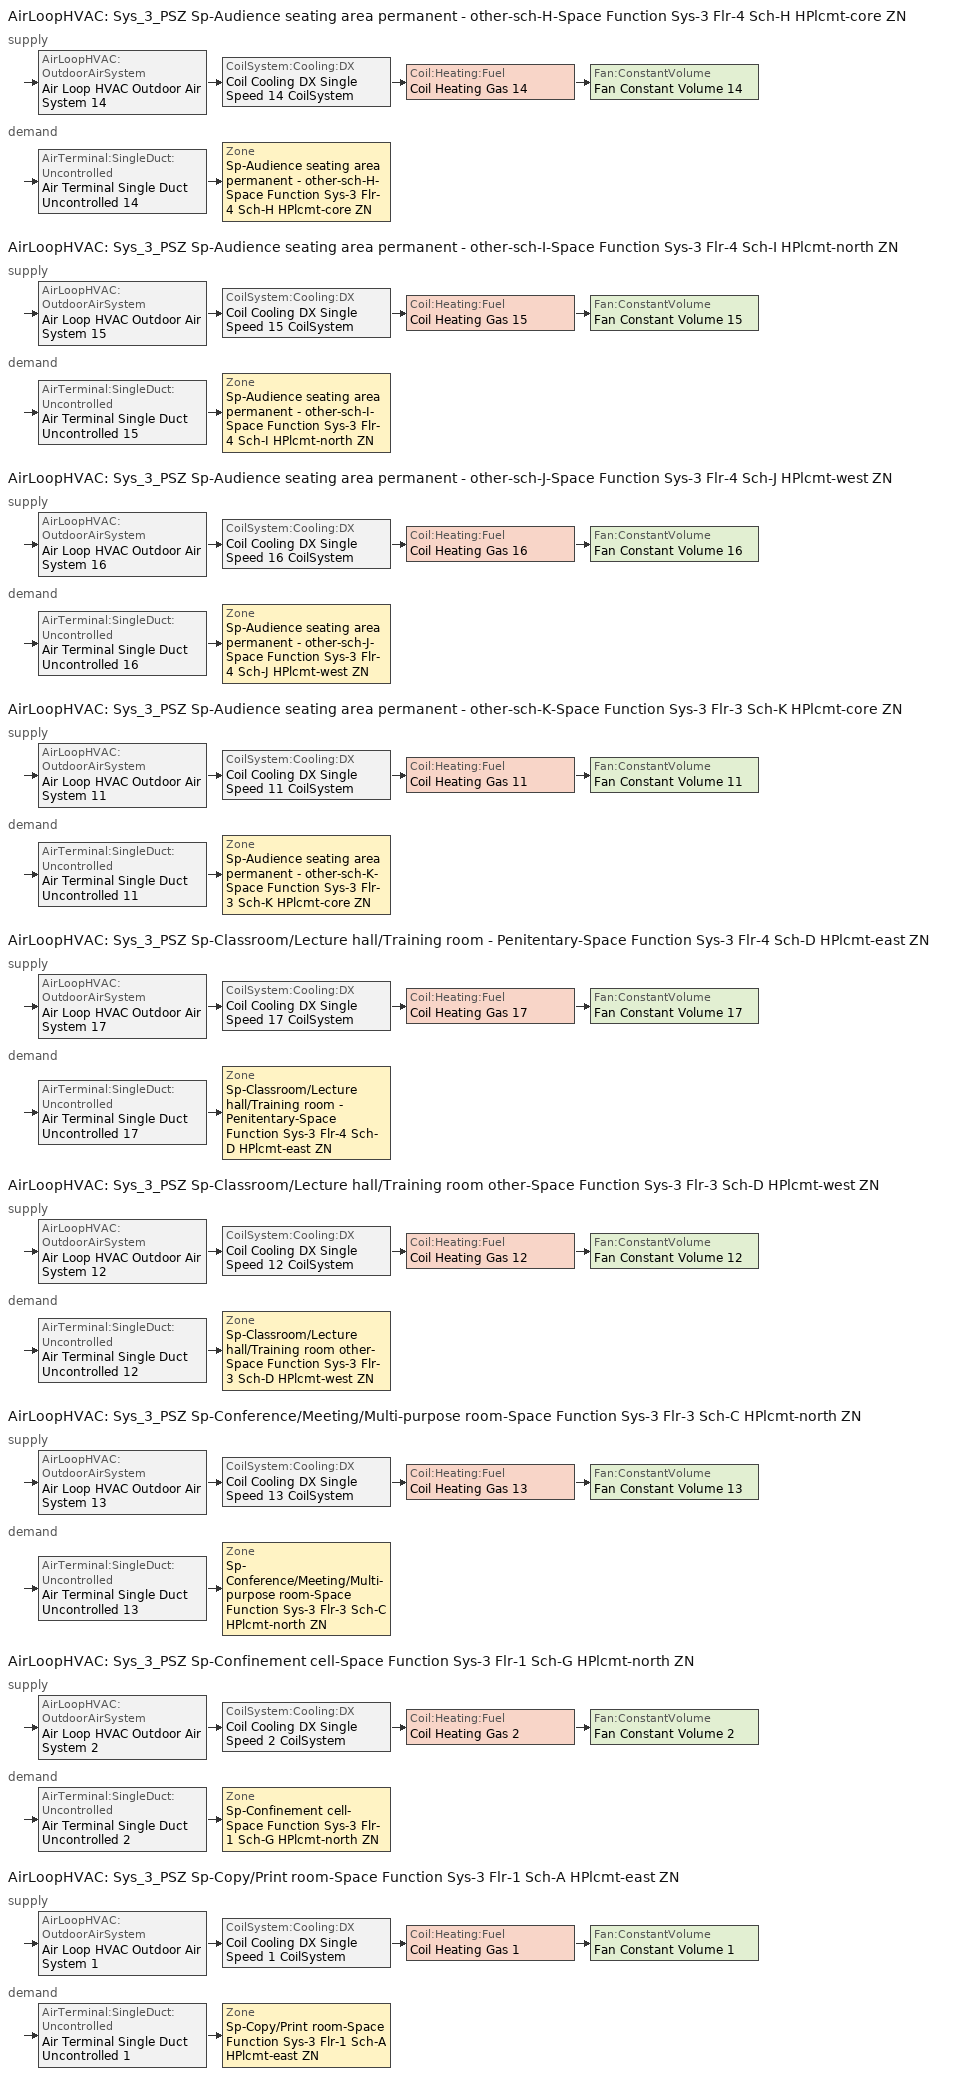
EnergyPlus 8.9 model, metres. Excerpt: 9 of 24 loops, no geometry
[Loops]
AirLoopHVAC 'Sys_3_PSZ Sp-Audience seating area permanent - other-sch-H-Space Function Sys-3 Flr-4 Sch-H HPlcmt-core ZN'
 supply: AirLoopHVAC:OutdoorAirSystem 'Air Loop HVAC Outdoor Air System 14' > CoilSystem:Cooling:DX 'Coil Cooling DX Single Speed 14 CoilSystem' > Coil:Heating:Fuel 'Coil Heating Gas 14' > Fan:ConstantVolume 'Fan Constant Volume 14'
 demand: AirTerminal:SingleDuct:Uncontrolled 'Air Terminal Single Duct Uncontrolled 14' > Zone 'Sp-Audience seating area permanent - other-sch-H-Space Function Sys-3 Flr-4 Sch-H HPlcmt-core ZN'
AirLoopHVAC 'Sys_3_PSZ Sp-Audience seating area permanent - other-sch-I-Space Function Sys-3 Flr-4 Sch-I HPlcmt-north ZN'
 supply: AirLoopHVAC:OutdoorAirSystem 'Air Loop HVAC Outdoor Air System 15' > CoilSystem:Cooling:DX 'Coil Cooling DX Single Speed 15 CoilSystem' > Coil:Heating:Fuel 'Coil Heating Gas 15' > Fan:ConstantVolume 'Fan Constant Volume 15'
 demand: AirTerminal:SingleDuct:Uncontrolled 'Air Terminal Single Duct Uncontrolled 15' > Zone 'Sp-Audience seating area permanent - other-sch-I-Space Function Sys-3 Flr-4 Sch-I HPlcmt-north ZN'
AirLoopHVAC 'Sys_3_PSZ Sp-Audience seating area permanent - other-sch-J-Space Function Sys-3 Flr-4 Sch-J HPlcmt-west ZN'
 supply: AirLoopHVAC:OutdoorAirSystem 'Air Loop HVAC Outdoor Air System 16' > CoilSystem:Cooling:DX 'Coil Cooling DX Single Speed 16 CoilSystem' > Coil:Heating:Fuel 'Coil Heating Gas 16' > Fan:ConstantVolume 'Fan Constant Volume 16'
 demand: AirTerminal:SingleDuct:Uncontrolled 'Air Terminal Single Duct Uncontrolled 16' > Zone 'Sp-Audience seating area permanent - other-sch-J-Space Function Sys-3 Flr-4 Sch-J HPlcmt-west ZN'
AirLoopHVAC 'Sys_3_PSZ Sp-Audience seating area permanent - other-sch-K-Space Function Sys-3 Flr-3 Sch-K HPlcmt-core ZN'
 supply: AirLoopHVAC:OutdoorAirSystem 'Air Loop HVAC Outdoor Air System 11' > CoilSystem:Cooling:DX 'Coil Cooling DX Single Speed 11 CoilSystem' > Coil:Heating:Fuel 'Coil Heating Gas 11' > Fan:ConstantVolume 'Fan Constant Volume 11'
 demand: AirTerminal:SingleDuct:Uncontrolled 'Air Terminal Single Duct Uncontrolled 11' > Zone 'Sp-Audience seating area permanent - other-sch-K-Space Function Sys-3 Flr-3 Sch-K HPlcmt-core ZN'
AirLoopHVAC 'Sys_3_PSZ Sp-Classroom/Lecture hall/Training room - Penitentary-Space Function Sys-3 Flr-4 Sch-D HPlcmt-east ZN'
 supply: AirLoopHVAC:OutdoorAirSystem 'Air Loop HVAC Outdoor Air System 17' > CoilSystem:Cooling:DX 'Coil Cooling DX Single Speed 17 CoilSystem' > Coil:Heating:Fuel 'Coil Heating Gas 17' > Fan:ConstantVolume 'Fan Constant Volume 17'
 demand: AirTerminal:SingleDuct:Uncontrolled 'Air Terminal Single Duct Uncontrolled 17' > Zone 'Sp-Classroom/Lecture hall/Training room - Penitentary-Space Function Sys-3 Flr-4 Sch-D HPlcmt-east ZN'
AirLoopHVAC 'Sys_3_PSZ Sp-Classroom/Lecture hall/Training room other-Space Function Sys-3 Flr-3 Sch-D HPlcmt-west ZN'
 supply: AirLoopHVAC:OutdoorAirSystem 'Air Loop HVAC Outdoor Air System 12' > CoilSystem:Cooling:DX 'Coil Cooling DX Single Speed 12 CoilSystem' > Coil:Heating:Fuel 'Coil Heating Gas 12' > Fan:ConstantVolume 'Fan Constant Volume 12'
 demand: AirTerminal:SingleDuct:Uncontrolled 'Air Terminal Single Duct Uncontrolled 12' > Zone 'Sp-Classroom/Lecture hall/Training room other-Space Function Sys-3 Flr-3 Sch-D HPlcmt-west ZN'
AirLoopHVAC 'Sys_3_PSZ Sp-Conference/Meeting/Multi-purpose room-Space Function Sys-3 Flr-3 Sch-C HPlcmt-north ZN'
 supply: AirLoopHVAC:OutdoorAirSystem 'Air Loop HVAC Outdoor Air System 13' > CoilSystem:Cooling:DX 'Coil Cooling DX Single Speed 13 CoilSystem' > Coil:Heating:Fuel 'Coil Heating Gas 13' > Fan:ConstantVolume 'Fan Constant Volume 13'
 demand: AirTerminal:SingleDuct:Uncontrolled 'Air Terminal Single Duct Uncontrolled 13' > Zone 'Sp-Conference/Meeting/Multi-purpose room-Space Function Sys-3 Flr-3 Sch-C HPlcmt-north ZN'
AirLoopHVAC 'Sys_3_PSZ Sp-Confinement cell-Space Function Sys-3 Flr-1 Sch-G HPlcmt-north ZN'
 supply: AirLoopHVAC:OutdoorAirSystem 'Air Loop HVAC Outdoor Air System 2' > CoilSystem:Cooling:DX 'Coil Cooling DX Single Speed 2 CoilSystem' > Coil:Heating:Fuel 'Coil Heating Gas 2' > Fan:ConstantVolume 'Fan Constant Volume 2'
 demand: AirTerminal:SingleDuct:Uncontrolled 'Air Terminal Single Duct Uncontrolled 2' > Zone 'Sp-Confinement cell-Space Function Sys-3 Flr-1 Sch-G HPlcmt-north ZN'
AirLoopHVAC 'Sys_3_PSZ Sp-Copy/Print room-Space Function Sys-3 Flr-1 Sch-A HPlcmt-east ZN'
 supply: AirLoopHVAC:OutdoorAirSystem 'Air Loop HVAC Outdoor Air System 1' > CoilSystem:Cooling:DX 'Coil Cooling DX Single Speed 1 CoilSystem' > Coil:Heating:Fuel 'Coil Heating Gas 1' > Fan:ConstantVolume 'Fan Constant Volume 1'
 demand: AirTerminal:SingleDuct:Uncontrolled 'Air Terminal Single Duct Uncontrolled 1' > Zone 'Sp-Copy/Print room-Space Function Sys-3 Flr-1 Sch-A HPlcmt-east ZN'
[ZoneControl:Thermostat] Control Object Type 1=ThermostatSetpoint:DualSetpoint
Name | Zone or ZoneList | Control Type Schedule | Control Name 1
Sp-Audience seating area permanent - other-sch-H-Space Function Sys-3 Flr-4 Sch-H HPlcmt-core ZN Thermostat | Sp-Audience seating area permanent - other-sch-H-Space Function Sys-3 Flr-4 Sch-H HPlcmt-core ZN | Sp-Audience seating area permanent - other-sch-H-Space Function Sys-3 Flr-4 Sch-H HPlcmt-core ZN Thermostat Schedule | Space Function Audience seating area permanent - other-sch-H Thermostat 2
Sp-Audience seating area permanent - other-sch-I-Space Function Sys-3 Flr-4 Sch-I HPlcmt-north ZN Thermostat | Sp-Audience seating area permanent - other-sch-I-Space Function Sys-3 Flr-4 Sch-I HPlcmt-north ZN | Sp-Audience seating area permanent - other-sch-I-Space Function Sys-3 Flr-4 Sch-I HPlcmt-north ZN Thermostat Schedule | Space Function Audience seating area permanent - other-sch-I Thermostat 2
Sp-Audience seating area permanent - other-sch-J-Space Function Sys-3 Flr-4 Sch-J HPlcmt-west ZN Thermostat | Sp-Audience seating area permanent - other-sch-J-Space Function Sys-3 Flr-4 Sch-J HPlcmt-west ZN | Sp-Audience seating area permanent - other-sch-J-Space Function Sys-3 Flr-4 Sch-J HPlcmt-west ZN Thermostat Schedule | Space Function Audience seating area permanent - other-sch-J Thermostat 2
Sp-Audience seating area permanent - other-sch-K-Space Function Sys-3 Flr-3 Sch-K HPlcmt-core ZN Thermostat | Sp-Audience seating area permanent - other-sch-K-Space Function Sys-3 Flr-3 Sch-K HPlcmt-core ZN | Sp-Audience seating area permanent - other-sch-K-Space Function Sys-3 Flr-3 Sch-K HPlcmt-core ZN Thermostat Schedule | Space Function Audience seating area permanent - other-sch-K Thermostat 2
Sp-Classroom/Lecture hall/Training room - Penitentary-Space Function Sys-3 Flr-4 Sch-D HPlcmt-east ZN Thermostat | Sp-Classroom/Lecture hall/Training room - Penitentary-Space Function Sys-3 Flr-4 Sch-D HPlcmt-east ZN | Sp-Classroom/Lecture hall/Training room - Penitentary-Space Function Sys-3 Flr-4 Sch-D HPlcmt-east ZN Thermostat Schedule | Space Function Classroom/Lecture hall/Training room - Penitentary Thermostat 2
Sp-Classroom/Lecture hall/Training room other-Space Function Sys-3 Flr-3 Sch-D HPlcmt-west ZN Thermostat | Sp-Classroom/Lecture hall/Training room other-Space Function Sys-3 Flr-3 Sch-D HPlcmt-west ZN | Sp-Classroom/Lecture hall/Training room other-Space Function Sys-3 Flr-3 Sch-D HPlcmt-west ZN Thermostat Schedule | Space Function Classroom/Lecture hall/Training room other Thermostat 2
Sp-Conference/Meeting/Multi-purpose room-Space Function Sys-3 Flr-3 Sch-C HPlcmt-north ZN Thermostat | Sp-Conference/Meeting/Multi-purpose room-Space Function Sys-3 Flr-3 Sch-C HPlcmt-north ZN | Sp-Conference/Meeting/Multi-purpose room-Space Function Sys-3 Flr-3 Sch-C HPlcmt-north ZN Thermostat Schedule | Space Function Conference/Meeting/Multi-purpose room Thermostat 2
Sp-Confinement cell-Space Function Sys-3 Flr-1 Sch-G HPlcmt-north ZN Thermostat | Sp-Confinement cell-Space Function Sys-3 Flr-1 Sch-G HPlcmt-north ZN | Sp-Confinement cell-Space Function Sys-3 Flr-1 Sch-G HPlcmt-north ZN Thermostat Schedule | Space Function Confinement cell Thermostat 2
Sp-Copy/Print room-Space Function Sys-3 Flr-1 Sch-A HPlcmt-east ZN Thermostat | Sp-Copy/Print room-Space Function Sys-3 Flr-1 Sch-A HPlcmt-east ZN | Sp-Copy/Print room-Space Function Sys-3 Flr-1 Sch-A HPlcmt-east ZN Thermostat Schedule | Space Function Copy/Print room Thermostat 2
[ThermostatSetpoint:DualSetpoint]
Name | Heating Setpoint Temperature Schedule | Cooling Setpoint Temperature Schedule
Space Function Audience seating area permanent - other-sch-H Thermostat 2 | NECB-H-Thermostat Setpoint-Heating | NECB-H-Thermostat Setpoint-Cooling
Space Function Audience seating area permanent - other-sch-I Thermostat 2 | NECB-I-Thermostat Setpoint-Heating | NECB-I-Thermostat Setpoint-Cooling
Space Function Audience seating area permanent - other-sch-J Thermostat 2 | NECB-J-Thermostat Setpoint-Heating | NECB-J-Thermostat Setpoint-Cooling
Space Function Audience seating area permanent - other-sch-K Thermostat 2 | NECB-K-Thermostat Setpoint-Heating | NECB-K-Thermostat Setpoint-Cooling
Space Function Classroom/Lecture hall/Training room - Penitentary Thermostat 2; Space Function Classroom/Lecture hall/Training room other Thermostat 2 | NECB-D-Thermostat Setpoint-Heating | NECB-D-Thermostat Setpoint-Cooling
Space Function Conference/Meeting/Multi-purpose room Thermostat 2 | NECB-C-Thermostat Setpoint-Heating | NECB-C-Thermostat Setpoint-Cooling
Space Function Confinement cell Thermostat 2 | NECB-G-Thermostat Setpoint-Heating | NECB-G-Thermostat Setpoint-Cooling
Space Function Copy/Print room Thermostat 2 | NECB-A-Thermostat Setpoint-Heating | NECB-A-Thermostat Setpoint-Cooling
[AirTerminal:SingleDuct:Uncontrolled] Availability Schedule=Always On Discrete; Maximum Air Flow Rate {m3/s}=AutoSize
Air Terminal Single Duct Uncontrolled 14; Air Terminal Single Duct Uncontrolled 15; Air Terminal Single Duct Uncontrolled 16; Air Terminal Single Duct Uncontrolled 11; Air Terminal Single Duct Uncontrolled 17; Air Terminal Single Duct Uncontrolled 12; Air Terminal Single Duct Uncontrolled 13; Air Terminal Single Duct Uncontrolled 2; Air Terminal Single Duct Uncontrolled 1
[Zone equipment]
Sp-Audience seating area permanent - other-sch-H-Space Function Sys-3 Flr-4 Sch-H HPlcmt-core ZN: Air Terminal Single Duct Uncontrolled 14, Zone HVAC Baseboard Convective Water 14
Sp-Audience seating area permanent - other-sch-I-Space Function Sys-3 Flr-4 Sch-I HPlcmt-north ZN: Air Terminal Single Duct Uncontrolled 15, Zone HVAC Baseboard Convective Water 15
Sp-Audience seating area permanent - other-sch-J-Space Function Sys-3 Flr-4 Sch-J HPlcmt-west ZN: Air Terminal Single Duct Uncontrolled 16, Zone HVAC Baseboard Convective Water 16
Sp-Audience seating area permanent - other-sch-K-Space Function Sys-3 Flr-3 Sch-K HPlcmt-core ZN: Air Terminal Single Duct Uncontrolled 11, Zone HVAC Baseboard Convective Water 11
Sp-Classroom/Lecture hall/Training room - Penitentary-Space Function Sys-3 Flr-4 Sch-D HPlcmt-east ZN: Air Terminal Single Duct Uncontrolled 17, Zone HVAC Baseboard Convective Water 17
Sp-Classroom/Lecture hall/Training room other-Space Function Sys-3 Flr-3 Sch-D HPlcmt-west ZN: Air Terminal Single Duct Uncontrolled 12, Zone HVAC Baseboard Convective Water 12
Sp-Conference/Meeting/Multi-purpose room-Space Function Sys-3 Flr-3 Sch-C HPlcmt-north ZN: Air Terminal Single Duct Uncontrolled 13, Zone HVAC Baseboard Convective Water 13
Sp-Confinement cell-Space Function Sys-3 Flr-1 Sch-G HPlcmt-north ZN: Air Terminal Single Duct Uncontrolled 2, Zone HVAC Baseboard Convective Water 2
Sp-Copy/Print room-Space Function Sys-3 Flr-1 Sch-A HPlcmt-east ZN: Air Terminal Single Duct Uncontrolled 1, Zone HVAC Baseboard Convective Water 1
[Sizing:Zone] Zone Cooling Design Supply Air Temperature Input Method=SupplyAirTemperature; Zone Cooling Design Supply Air Temperature {C}=13; Zone Cooling Design Supply Air Temperature Difference {deltaC}=11.11; Zone Heating Design Supply Air Temperature Input Method=SupplyAirTemperature; Zone Heating Design Supply Air Temperature {C}=43; Zone Heating Design Supply Air Temperature Difference {deltaC}=11.11; Zone Cooling Design Supply Air Humidity Ratio {kgWater/kgDryAir}=0.0085; Zone Heating Design Supply Air Humidity Ratio {kgWater/kgDryAir}=0.008; Zone Heating Sizing Factor=1.3; Zone Cooling Sizing Factor=1.1; Cooling Design Air Flow Method=DesignDay; Cooling Design Air Flow Rate {m3/s}=0; Cooling Minimum Air Flow per Zone Floor Area {m3/s-m2}=0.000762; Cooling Minimum Air Flow {m3/s}=0; Cooling Minimum Air Flow Fraction=0; Heating Design Air Flow Method=DesignDay; Heating Design Air Flow Rate {m3/s}=0; Heating Maximum Air Flow per Zone Floor Area {m3/s-m2}=0.002032; Heating Maximum Air Flow {m3/s}=0.141576; Heating Maximum Air Flow Fraction=0.3; Account for Dedicated Outdoor Air System=No
Name | Design Specification Outdoor Air Object | Design Specification Zone Air Distribution Object
Sp-Audience seating area permanent - other-sch-H-Space Function Sys-3 Flr-4 Sch-H HPlcmt-core ZN | Space Function Audience seating area permanent - other-sch-H Ventilation | Sp-Audience seating area permanent - other-sch-H-Space Function Sys-3 Flr-4 Sch-H HPlcmt-core ZN Design Spec Zone Air Dist
Sp-Audience seating area permanent - other-sch-I-Space Function Sys-3 Flr-4 Sch-I HPlcmt-north ZN | Space Function Audience seating area permanent - other-sch-I Ventilation | Sp-Audience seating area permanent - other-sch-I-Space Function Sys-3 Flr-4 Sch-I HPlcmt-north ZN Design Spec Zone Air Dist
Sp-Audience seating area permanent - other-sch-J-Space Function Sys-3 Flr-4 Sch-J HPlcmt-west ZN | Space Function Audience seating area permanent - other-sch-J Ventilation | Sp-Audience seating area permanent - other-sch-J-Space Function Sys-3 Flr-4 Sch-J HPlcmt-west ZN Design Spec Zone Air Dist
Sp-Audience seating area permanent - other-sch-K-Space Function Sys-3 Flr-3 Sch-K HPlcmt-core ZN | Space Function Audience seating area permanent - other-sch-K Ventilation | Sp-Audience seating area permanent - other-sch-K-Space Function Sys-3 Flr-3 Sch-K HPlcmt-core ZN Design Spec Zone Air Dist
Sp-Classroom/Lecture hall/Training room - Penitentary-Space Function Sys-3 Flr-4 Sch-D HPlcmt-east ZN | Space Function Classroom/Lecture hall/Training room - Penitentary Ventilation | Sp-Classroom/Lecture hall/Training room - Penitentary-Space Function Sys-3 Flr-4 Sch-D HPlcmt-east ZN Design Spec Zone Air Dist
Sp-Classroom/Lecture hall/Training room other-Space Function Sys-3 Flr-3 Sch-D HPlcmt-west ZN | Space Function Classroom/Lecture hall/Training room other Ventilation | Sp-Classroom/Lecture hall/Training room other-Space Function Sys-3 Flr-3 Sch-D HPlcmt-west ZN Design Spec Zone Air Dist
Sp-Conference/Meeting/Multi-purpose room-Space Function Sys-3 Flr-3 Sch-C HPlcmt-north ZN | Space Function Conference/Meeting/Multi-purpose room Ventilation | Sp-Conference/Meeting/Multi-purpose room-Space Function Sys-3 Flr-3 Sch-C HPlcmt-north ZN Design Spec Zone Air Dist
Sp-Confinement cell-Space Function Sys-3 Flr-1 Sch-G HPlcmt-north ZN | Space Function Confinement cell Ventilation | Sp-Confinement cell-Space Function Sys-3 Flr-1 Sch-G HPlcmt-north ZN Design Spec Zone Air Dist
Sp-Copy/Print room-Space Function Sys-3 Flr-1 Sch-A HPlcmt-east ZN | Space Function Copy/Print room Ventilation | Sp-Copy/Print room-Space Function Sys-3 Flr-1 Sch-A HPlcmt-east ZN Design Spec Zone Air Dist
[DesignSpecification:ZoneAirDistribution] Zone Air Distribution Effectiveness in Cooling Mode=1; Zone Air Distribution Effectiveness in Heating Mode=1
Sp-Audience seating area permanent - other-sch-H-Space Function Sys-3 Flr-4 Sch-H HPlcmt-core ZN Design Spec Zone Air Dist; Sp-Audience seating area permanent - other-sch-I-Space Function Sys-3 Flr-4 Sch-I HPlcmt-north ZN Design Spec Zone Air Dist; Sp-Audience seating area permanent - other-sch-J-Space Function Sys-3 Flr-4 Sch-J HPlcmt-west ZN Design Spec Zone Air Dist; Sp-Audience seating area permanent - other-sch-K-Space Function Sys-3 Flr-3 Sch-K HPlcmt-core ZN Design Spec Zone Air Dist; Sp-Classroom/Lecture hall/Training room - Penitentary-Space Function Sys-3 Flr-4 Sch-D HPlcmt-east ZN Design Spec Zone Air Dist; Sp-Classroom/Lecture hall/Training room other-Space Function Sys-3 Flr-3 Sch-D HPlcmt-west ZN Design Spec Zone Air Dist; Sp-Conference/Meeting/Multi-purpose room-Space Function Sys-3 Flr-3 Sch-C HPlcmt-north ZN Design Spec Zone Air Dist; Sp-Confinement cell-Space Function Sys-3 Flr-1 Sch-G HPlcmt-north ZN Design Spec Zone Air Dist; Sp-Copy/Print room-Space Function Sys-3 Flr-1 Sch-A HPlcmt-east ZN Design Spec Zone Air Dist
[Controller:MechanicalVentilation] Availability Schedule=Always On Discrete; Demand Controlled Ventilation=No; System Outdoor Air Method=ZoneSum
Name | Zone Name 1 | Design Specification Outdoor Air Object Name 1 | Design Specification Zone Air Distribution Object Name 1
Controller Mechanical Ventilation 14 | Sp-Audience seating area permanent - other-sch-H-Space Function Sys-3 Flr-4 Sch-H HPlcmt-core ZN | Space Function Audience seating area permanent - other-sch-H Ventilation | Sp-Audience seating area permanent - other-sch-H-Space Function Sys-3 Flr-4 Sch-H HPlcmt-core ZN Design Spec Zone Air Dist
Controller Mechanical Ventilation 15 | Sp-Audience seating area permanent - other-sch-I-Space Function Sys-3 Flr-4 Sch-I HPlcmt-north ZN | Space Function Audience seating area permanent - other-sch-I Ventilation | Sp-Audience seating area permanent - other-sch-I-Space Function Sys-3 Flr-4 Sch-I HPlcmt-north ZN Design Spec Zone Air Dist
Controller Mechanical Ventilation 16 | Sp-Audience seating area permanent - other-sch-J-Space Function Sys-3 Flr-4 Sch-J HPlcmt-west ZN | Space Function Audience seating area permanent - other-sch-J Ventilation | Sp-Audience seating area permanent - other-sch-J-Space Function Sys-3 Flr-4 Sch-J HPlcmt-west ZN Design Spec Zone Air Dist
Controller Mechanical Ventilation 11 | Sp-Audience seating area permanent - other-sch-K-Space Function Sys-3 Flr-3 Sch-K HPlcmt-core ZN | Space Function Audience seating area permanent - other-sch-K Ventilation | Sp-Audience seating area permanent - other-sch-K-Space Function Sys-3 Flr-3 Sch-K HPlcmt-core ZN Design Spec Zone Air Dist
Controller Mechanical Ventilation 17 | Sp-Classroom/Lecture hall/Training room - Penitentary-Space Function Sys-3 Flr-4 Sch-D HPlcmt-east ZN | Space Function Classroom/Lecture hall/Training room - Penitentary Ventilation | Sp-Classroom/Lecture hall/Training room - Penitentary-Space Function Sys-3 Flr-4 Sch-D HPlcmt-east ZN Design Spec Zone Air Dist
Controller Mechanical Ventilation 12 | Sp-Classroom/Lecture hall/Training room other-Space Function Sys-3 Flr-3 Sch-D HPlcmt-west ZN | Space Function Classroom/Lecture hall/Training room other Ventilation | Sp-Classroom/Lecture hall/Training room other-Space Function Sys-3 Flr-3 Sch-D HPlcmt-west ZN Design Spec Zone Air Dist
Controller Mechanical Ventilation 13 | Sp-Conference/Meeting/Multi-purpose room-Space Function Sys-3 Flr-3 Sch-C HPlcmt-north ZN | Space Function Conference/Meeting/Multi-purpose room Ventilation | Sp-Conference/Meeting/Multi-purpose room-Space Function Sys-3 Flr-3 Sch-C HPlcmt-north ZN Design Spec Zone Air Dist
Controller Mechanical Ventilation 2 | Sp-Confinement cell-Space Function Sys-3 Flr-1 Sch-G HPlcmt-north ZN | Space Function Confinement cell Ventilation | Sp-Confinement cell-Space Function Sys-3 Flr-1 Sch-G HPlcmt-north ZN Design Spec Zone Air Dist
Controller Mechanical Ventilation 1 | Sp-Copy/Print room-Space Function Sys-3 Flr-1 Sch-A HPlcmt-east ZN | Space Function Copy/Print room Ventilation | Sp-Copy/Print room-Space Function Sys-3 Flr-1 Sch-A HPlcmt-east ZN Design Spec Zone Air Dist
[DesignSpecification:OutdoorAir] Outdoor Air Method=Sum; Outdoor Air Flow per Person {m3/s-person}=0; Outdoor Air Flow per Zone {m3/s}=0; Outdoor Air Flow Air Changes per Hour {1/hr}=0
Name | Outdoor Air Flow per Zone Floor Area {m3/s-m2}
Space Function Audience seating area permanent - other-sch-H Ventilation; Space Function Audience seating area permanent - other-sch-I Ventilation; Space Function Audience seating area permanent - other-sch-J Ventilation; Space Function Audience seating area permanent - other-sch-K Ventilation | 0.00381
Space Function Classroom/Lecture hall/Training room - Penitentary Ventilation; Space Function Classroom/Lecture hall/Training room other Ventilation | 0.00278384
Space Function Conference/Meeting/Multi-purpose room Ventilation | 0.0015748
Space Function Confinement cell Ventilation | 0.0012446
Space Function Copy/Print room Ventilation | 0.00254
[AirLoopHVAC] Design Supply Air Flow Rate {m3/s}=AutoSize
Sys_3_PSZ Sp-Audience seating area permanent - other-sch-H-Space Function Sys-3 Flr-4 Sch-H HPlcmt-core ZN; Sys_3_PSZ Sp-Audience seating area permanent - other-sch-I-Space Function Sys-3 Flr-4 Sch-I HPlcmt-north ZN; Sys_3_PSZ Sp-Audience seating area permanent - other-sch-J-Space Function Sys-3 Flr-4 Sch-J HPlcmt-west ZN; Sys_3_PSZ Sp-Audience seating area permanent - other-sch-K-Space Function Sys-3 Flr-3 Sch-K HPlcmt-core ZN; Sys_3_PSZ Sp-Classroom/Lecture hall/Training room - Penitentary-Space Function Sys-3 Flr-4 Sch-D HPlcmt-east ZN; Sys_3_PSZ Sp-Classroom/Lecture hall/Training room other-Space Function Sys-3 Flr-3 Sch-D HPlcmt-west ZN; Sys_3_PSZ Sp-Conference/Meeting/Multi-purpose room-Space Function Sys-3 Flr-3 Sch-C HPlcmt-north ZN; Sys_3_PSZ Sp-Confinement cell-Space Function Sys-3 Flr-1 Sch-G HPlcmt-north ZN; Sys_3_PSZ Sp-Copy/Print room-Space Function Sys-3 Flr-1 Sch-A HPlcmt-east ZN
[Sizing:System] Type of Load to Size On=Sensible; Design Outdoor Air Flow Rate {m3/s}=Autosize; Central Heating Maximum System Air Flow Ratio=1; Preheat Design Temperature {C}=7; Preheat Design Humidity Ratio {kgWater/kgDryAir}=0.008; Precool Design Temperature {C}=13; Precool Design Humidity Ratio {kgWater/kgDryAir}=0.008; Central Cooling Design Supply Air Temperature {C}=13; Central Heating Design Supply Air Temperature {C}=43; Type of Zone Sum to Use=NonCoincident; 100% Outdoor Air in Cooling=No; 100% Outdoor Air in Heating=No; Central Cooling Design Supply Air Humidity Ratio {kgWater/kgDryAir}=0.0085; Central Heating Design Supply Air Humidity Ratio {kgWater/kgDryAir}=0.008; Cooling Supply Air Flow Rate Method=DesignDay; Cooling Supply Air Flow Rate {m3/s}=0; Cooling Supply Air Flow Rate Per Floor Area {m3/s-m2}=0.00996765; Cooling Fraction of Autosized Cooling Supply Air Flow Rate=1; Cooling Supply Air Flow Rate Per Unit Cooling Capacity {m3/s-W}=3.94755e-05; Heating Supply Air Flow Rate Method=DesignDay; Heating Supply Air Flow Rate {m3/s}=0; Heating Supply Air Flow Rate Per Floor Area {m3/s-m2}=0.00996765; Heating Fraction of Autosized Heating Supply Air Flow Rate=1; Heating Fraction of Autosized Cooling Supply Air Flow Rate=1; Heating Supply Air Flow Rate Per Unit Heating Capacity {m3/s-W}=3.15882e-05; System Outdoor Air Method=ZoneSum; Zone Maximum Outdoor Air Fraction=1; Cooling Design Capacity Method=CoolingDesignCapacity; Cooling Design Capacity {W}=Autosize; Cooling Design Capacity Per Floor Area {W/m2}=234.7; Fraction of Autosized Cooling Design Capacity=1; Heating Design Capacity Method=HeatingDesignCapacity; Heating Design Capacity {W}=Autosize; Heating Design Capacity Per Floor Area {W/m2}=157; Fraction of Autosized Heating Design Capacity=1; Central Cooling Capacity Control Method=OnOff
Sys_3_PSZ Sp-Audience seating area permanent - other-sch-H-Space Function Sys-3 Flr-4 Sch-H HPlcmt-core ZN; Sys_3_PSZ Sp-Audience seating area permanent - other-sch-I-Space Function Sys-3 Flr-4 Sch-I HPlcmt-north ZN; Sys_3_PSZ Sp-Audience seating area permanent - other-sch-J-Space Function Sys-3 Flr-4 Sch-J HPlcmt-west ZN; Sys_3_PSZ Sp-Audience seating area permanent - other-sch-K-Space Function Sys-3 Flr-3 Sch-K HPlcmt-core ZN; Sys_3_PSZ Sp-Classroom/Lecture hall/Training room - Penitentary-Space Function Sys-3 Flr-4 Sch-D HPlcmt-east ZN; Sys_3_PSZ Sp-Classroom/Lecture hall/Training room other-Space Function Sys-3 Flr-3 Sch-D HPlcmt-west ZN; Sys_3_PSZ Sp-Conference/Meeting/Multi-purpose room-Space Function Sys-3 Flr-3 Sch-C HPlcmt-north ZN; Sys_3_PSZ Sp-Confinement cell-Space Function Sys-3 Flr-1 Sch-G HPlcmt-north ZN; Sys_3_PSZ Sp-Copy/Print room-Space Function Sys-3 Flr-1 Sch-A HPlcmt-east ZN
[Controller:OutdoorAir] Minimum Outdoor Air Flow Rate {m3/s}=Autosize; Maximum Outdoor Air Flow Rate {m3/s}=Autosize; Economizer Control Type=NoEconomizer; Economizer Control Action Type=ModulateFlow; Economizer Maximum Limit Dry-Bulb Temperature {C}=28; Economizer Maximum Limit Enthalpy {J/kg}=64000; Economizer Minimum Limit Dry-Bulb Temperature {C}=-100; Lockout Type=NoLockout; Minimum Limit Type=FixedMinimum; High Humidity Control=No; Control High Indoor Humidity Based on Outdoor Humidity Ratio=Yes; Heat Recovery Bypass Control Type=BypassWhenWithinEconomizerLimits
Name | Mechanical Ventilation Controller
Controller Outdoor Air 14 | Controller Mechanical Ventilation 14
Controller Outdoor Air 15 | Controller Mechanical Ventilation 15
Controller Outdoor Air 16 | Controller Mechanical Ventilation 16
Controller Outdoor Air 11 | Controller Mechanical Ventilation 11
Controller Outdoor Air 17 | Controller Mechanical Ventilation 17
Controller Outdoor Air 12 | Controller Mechanical Ventilation 12
Controller Outdoor Air 13 | Controller Mechanical Ventilation 13
Controller Outdoor Air 2 | Controller Mechanical Ventilation 2
Controller Outdoor Air 1 | Controller Mechanical Ventilation 1
[SetpointManager:MixedAir] Control Variable=Temperature
Node 211 OS Default SPM; Node 210 OS Default SPM; Node 209 OS Default SPM; Node 224 OS Default SPM; Node 223 OS Default SPM; Node 222 OS Default SPM; Node 237 OS Default SPM; Node 236 OS Default SPM; Node 235 OS Default SPM; Node 172 OS Default SPM; Node 171 OS Default SPM; Node 170 OS Default SPM; Node 250 OS Default SPM; Node 249 OS Default SPM; Node 248 OS Default SPM; Node 185 OS Default SPM; Node 184 OS Default SPM; Node 183 OS Default SPM; Node 198 OS Default SPM; Node 197 OS Default SPM; Node 196 OS Default SPM; Node 55 OS Default SPM; Node 54 OS Default SPM; Node 53 OS Default SPM; Node 43 OS Default SPM; Node 42 OS Default SPM; Node 41 OS Default SPM
[CoilSystem:Cooling:DX] Availability Schedule=Always On Discrete
Name | Cooling Coil
Coil Cooling DX Single Speed 14 CoilSystem | Coil Cooling DX Single Speed 14
Coil Cooling DX Single Speed 15 CoilSystem | Coil Cooling DX Single Speed 15
Coil Cooling DX Single Speed 16 CoilSystem | Coil Cooling DX Single Speed 16
Coil Cooling DX Single Speed 11 CoilSystem | Coil Cooling DX Single Speed 11
Coil Cooling DX Single Speed 17 CoilSystem | Coil Cooling DX Single Speed 17
Coil Cooling DX Single Speed 12 CoilSystem | Coil Cooling DX Single Speed 12
Coil Cooling DX Single Speed 13 CoilSystem | Coil Cooling DX Single Speed 13
Coil Cooling DX Single Speed 2 CoilSystem | Coil Cooling DX Single Speed 2
Coil Cooling DX Single Speed 1 CoilSystem | Coil Cooling DX Single Speed 1
[Coil:Cooling:DX:SingleSpeed] Availability Schedule=Always On Discrete; Gross Rated Total Cooling Capacity {W}=Autosize; Gross Rated Sensible Heat Ratio=Autosize; Gross Rated Cooling COP {W/W}=3; Rated Air Flow Rate {m3/s}=Autosize; Rated Evaporator Fan Power Per Volume Flow Rate {W/(m3/s)}=773.3; Condenser Type=AirCooled; Evaporative Condenser Effectiveness=0; Evaporative Condenser Air Flow Rate {m3/s}=Autosize; Evaporative Condenser Pump Rated Power Consumption {W}=Autosize; Crankcase Heater Capacity {W}=0; Maximum Outdoor Dry-Bulb Temperature for Crankcase Heater Operation {C}=0; Basin Heater Capacity {W/K}=0; Basin Heater Setpoint Temperature {C}=10
Name | Total Cooling Capacity Function of Temperature Curve | Total Cooling Capacity Function of Flow Fraction Curve | Energy Input Ratio Function of Temperature Curve | Energy Input Ratio Function of Flow Fraction Curve | Part Load Fraction Correlation Curve
Coil Cooling DX Single Speed 14 | Curve Biquadratic 27 | Curve Quadratic 40 | Curve Biquadratic 28 | Curve Quadratic 41 | Curve Quadratic 42
Coil Cooling DX Single Speed 15 | Curve Biquadratic 29 | Curve Quadratic 43 | Curve Biquadratic 30 | Curve Quadratic 44 | Curve Quadratic 45
Coil Cooling DX Single Speed 16 | Curve Biquadratic 31 | Curve Quadratic 46 | Curve Biquadratic 32 | Curve Quadratic 47 | Curve Quadratic 48
Coil Cooling DX Single Speed 11 | Curve Biquadratic 21 | Curve Quadratic 31 | Curve Biquadratic 22 | Curve Quadratic 32 | Curve Quadratic 33
Coil Cooling DX Single Speed 17 | Curve Biquadratic 33 | Curve Quadratic 49 | Curve Biquadratic 34 | Curve Quadratic 50 | Curve Quadratic 51
Coil Cooling DX Single Speed 12 | Curve Biquadratic 23 | Curve Quadratic 34 | Curve Biquadratic 24 | Curve Quadratic 35 | Curve Quadratic 36
Coil Cooling DX Single Speed 13 | Curve Biquadratic 25 | Curve Quadratic 37 | Curve Biquadratic 26 | Curve Quadratic 38 | Curve Quadratic 39
Coil Cooling DX Single Speed 2 | Curve Biquadratic 3 | Curve Quadratic 4 | Curve Biquadratic 4 | Curve Quadratic 5 | Curve Quadratic 6
Coil Cooling DX Single Speed 1 | Curve Biquadratic 1 | Curve Quadratic 1 | Curve Biquadratic 2 | Curve Quadratic 2 | Curve Quadratic 3
[Coil:Heating:Fuel] Availability Schedule=Always On Discrete; Fuel Type=NaturalGas; Burner Efficiency=0.8; Nominal Capacity {W}=AutoSize; Parasitic Electric Load {W}=0; Parasitic Fuel Load {W}=0
Coil Heating Gas 14; Coil Heating Gas 15; Coil Heating Gas 16; Coil Heating Gas 11; Coil Heating Gas 17; Coil Heating Gas 12; Coil Heating Gas 13; Coil Heating Gas 2; Coil Heating Gas 1
[Fan:ConstantVolume] Availability Schedule=Always On Discrete; Fan Total Efficiency=0.7; Pressure Rise {Pa}=250; Maximum Flow Rate {m3/s}=AutoSize; Motor Efficiency=0.9; Motor In Airstream Fraction=1
Fan Constant Volume 14; Fan Constant Volume 15; Fan Constant Volume 16; Fan Constant Volume 11; Fan Constant Volume 17; Fan Constant Volume 12; Fan Constant Volume 13; Fan Constant Volume 2; Fan Constant Volume 1
[SetpointManager:SingleZone:Reheat] Control Variable=Temperature; Minimum Supply Air Temperature {C}=13; Maximum Supply Air Temperature {C}=43
Name | Control Zone
Setpoint Manager Single Zone Reheat 14 | Sp-Audience seating area permanent - other-sch-H-Space Function Sys-3 Flr-4 Sch-H HPlcmt-core ZN
Setpoint Manager Single Zone Reheat 15 | Sp-Audience seating area permanent - other-sch-I-Space Function Sys-3 Flr-4 Sch-I HPlcmt-north ZN
Setpoint Manager Single Zone Reheat 16 | Sp-Audience seating area permanent - other-sch-J-Space Function Sys-3 Flr-4 Sch-J HPlcmt-west ZN
Setpoint Manager Single Zone Reheat 11 | Sp-Audience seating area permanent - other-sch-K-Space Function Sys-3 Flr-3 Sch-K HPlcmt-core ZN
Setpoint Manager Single Zone Reheat 17 | Sp-Classroom/Lecture hall/Training room - Penitentary-Space Function Sys-3 Flr-4 Sch-D HPlcmt-east ZN
Setpoint Manager Single Zone Reheat 12 | Sp-Classroom/Lecture hall/Training room other-Space Function Sys-3 Flr-3 Sch-D HPlcmt-west ZN
Setpoint Manager Single Zone Reheat 13 | Sp-Conference/Meeting/Multi-purpose room-Space Function Sys-3 Flr-3 Sch-C HPlcmt-north ZN
Setpoint Manager Single Zone Reheat 2 | Sp-Confinement cell-Space Function Sys-3 Flr-1 Sch-G HPlcmt-north ZN
Setpoint Manager Single Zone Reheat 1 | Sp-Copy/Print room-Space Function Sys-3 Flr-1 Sch-A HPlcmt-east ZN
[Schedule:Compact]
Sp-Audience seating area permanent - other-sch-H-Space Function Sys-3 Flr-4 Sch-H HPlcmt-core ZN Thermostat Schedule; Sp-Audience seating area permanent - other-sch-I-Space Function Sys-3 Flr-4 Sch-I HPlcmt-north ZN Thermostat Schedule; Sp-Audience seating area permanent - other-sch-J-Space Function Sys-3 Flr-4 Sch-J HPlcmt-west ZN Thermostat Schedule; Sp-Audience seating area permanent - other-sch-K-Space Function Sys-3 Flr-3 Sch-K HPlcmt-core ZN Thermostat Schedule; Sp-Classroom/Lecture hall/Training room - Penitentary-Space Function Sys-3 Flr-4 Sch-D HPlcmt-east ZN Thermostat Schedule; Sp-Classroom/Lecture hall/Training room other-Space Function Sys-3 Flr-3 Sch-D HPlcmt-west ZN Thermostat Schedule; Sp-Conference/Meeting/Multi-purpose room-Space Function Sys-3 Flr-3 Sch-C HPlcmt-north ZN Thermostat Schedule; Sp-Confinement cell-Space Function Sys-3 Flr-1 Sch-G HPlcmt-north ZN Thermostat Schedule; Sp-Copy/Print room-Space Function Sys-3 Flr-1 Sch-A HPlcmt-east ZN Thermostat Schedule: Through: 12/31, For: AllDays, Until: 24:00, 4
[Schedule:Day:Interval]
NECB-H-Thermostat Setpoint-Heating Sun|Hol Day; NECB-H-Thermostat Setpoint-Heating Default|Wkdy Day; NECB-H-Thermostat Setpoint-Heating Sat Day; NECB-H-Thermostat Setpoint-Heating Default; NECB-G-Thermostat Setpoint-Heating Sun|Hol Day; NECB-G-Thermostat Setpoint-Heating Default|Wkdy Day; NECB-G-Thermostat Setpoint-Heating Sat Day; NECB-G-Thermostat Setpoint-Heating Default: No, 01:00, 22, 07:00, 18, 08:00, 20, 24:00, 22
NECB-H-Thermostat Setpoint-Cooling Sun|Hol Day; NECB-H-Thermostat Setpoint-Cooling Default|Wkdy Day; NECB-H-Thermostat Setpoint-Cooling Sat Day; NECB-H-Thermostat Setpoint-Cooling Default; NECB-J-Thermostat Setpoint-Cooling Sun|Hol Day; NECB-J-Thermostat Setpoint-Cooling Default|Wkdy Day; NECB-J-Thermostat Setpoint-Cooling Sat Day; NECB-J-Thermostat Setpoint-Cooling Default; NECB-G-Thermostat Setpoint-Cooling Sun|Hol Day; NECB-G-Thermostat Setpoint-Cooling Default|Wkdy Day; NECB-G-Thermostat Setpoint-Cooling Sat Day; NECB-G-Thermostat Setpoint-Cooling Default: No, 24:00, 24
NECB-I-Thermostat Setpoint-Heating Sun|Hol Day: No, 07:00, 18, 08:00, 20, 14:00, 22, 24:00, 18
NECB-I-Thermostat Setpoint-Heating Default|Wkdy Day; NECB-I-Thermostat Setpoint-Heating Default: No, 14:00, 18, 15:00, 20, 24:00, 22
NECB-I-Thermostat Setpoint-Heating Sat Day: No, 10:00, 18, 11:00, 20, 24:00, 22
NECB-I-Thermostat Setpoint-Cooling Sun|Hol Day: No, 07:00, 35, 14:00, 24, 24:00, 35
NECB-I-Thermostat Setpoint-Cooling Default|Wkdy Day; NECB-I-Thermostat Setpoint-Cooling Default: No, 14:00, 35, 24:00, 24
NECB-I-Thermostat Setpoint-Cooling Sat Day: No, 10:00, 35, 24:00, 24
NECB-J-Thermostat Setpoint-Heating Sun|Hol Day; NECB-J-Thermostat Setpoint-Heating Default|Wkdy Day; NECB-J-Thermostat Setpoint-Heating Sat Day; NECB-J-Thermostat Setpoint-Heating Default: No, 24:00, 22
NECB-K-Thermostat Setpoint-Heating Sun|Hol Day; NECB-K-Thermostat Setpoint-Heating Default|Wkdy Day; NECB-K-Thermostat Setpoint-Heating Sat Day; NECB-K-Thermostat Setpoint-Heating Default: No, 24:00, 5
NECB-K-Thermostat Setpoint-Cooling Sun|Hol Day; NECB-K-Thermostat Setpoint-Cooling Default|Wkdy Day; NECB-K-Thermostat Setpoint-Cooling Sat Day; NECB-K-Thermostat Setpoint-Cooling Default; NECB-A-Thermostat Setpoint-Cooling Sun|Hol Day; NECB-A-Thermostat Setpoint-Cooling Sat Day; NECB-D-Thermostat Setpoint-Cooling Sun|Hol Day; NECB-D-Thermostat Setpoint-Cooling Sat Day: No, 24:00, 35
NECB-A-Thermostat Setpoint-Heating Sun|Hol Day; NECB-A-Thermostat Setpoint-Heating Sat Day; NECB-D-Thermostat Setpoint-Heating Sun|Hol Day; NECB-D-Thermostat Setpoint-Heating Sat Day: No, 24:00, 18
NECB-A-Thermostat Setpoint-Heating Default|Wkdy Day; NECB-A-Thermostat Setpoint-Heating Default: No, 06:00, 18, 07:00, 20, 21:00, 22, 24:00, 18
NECB-A-Thermostat Setpoint-Cooling Default|Wkdy Day; NECB-A-Thermostat Setpoint-Cooling Default: No, 06:00, 35, 21:00, 24, 24:00, 35
NECB-D-Thermostat Setpoint-Heating Default|Wkdy Day; NECB-D-Thermostat Setpoint-Heating Default: No, 07:00, 18, 08:00, 20, 23:00, 22, 24:00, 18
NECB-D-Thermostat Setpoint-Cooling Default|Wkdy Day; NECB-D-Thermostat Setpoint-Cooling Default: No, 07:00, 35, 23:00, 24, 24:00, 35
NECB-C-Thermostat Setpoint-Heating Sun|Hol Day: No, 09:00, 18, 10:00, 20, 19:00, 22, 24:00, 18
NECB-C-Thermostat Setpoint-Heating Default|Wkdy Day; NECB-C-Thermostat Setpoint-Heating Sat Day; NECB-C-Thermostat Setpoint-Heating Default: No, 07:00, 18, 08:00, 20, 21:00, 22, 24:00, 18
NECB-C-Thermostat Setpoint-Cooling Sun|Hol Day: No, 07:00, 35, 19:00, 24, 24:00, 35
NECB-C-Thermostat Setpoint-Cooling Default|Wkdy Day; NECB-C-Thermostat Setpoint-Cooling Sat Day; NECB-C-Thermostat Setpoint-Cooling Default: No, 07:00, 35, 21:00, 24, 24:00, 35
[Schedule:Week:Daily]
NECB-H-Thermostat Setpoint-Heating Week Rule - Jan1-Dec31: NECB-H-Thermostat Setpoint-Heating Sun|Hol Day, NECB-H-Thermostat Setpoint-Heating Default|Wkdy Day, NECB-H-Thermostat Setpoint-Heating Default|Wkdy Day, NECB-H-Thermostat Setpoint-Heating Default|Wkdy Day, NECB-H-Thermostat Setpoint-Heating Default|Wkdy Day, NECB-H-Thermostat Setpoint-Heating Default|Wkdy Day, NECB-H-Thermostat Setpoint-Heating Sat Day, NECB-H-Thermostat Setpoint-Heating Default, NECB-H-Thermostat Setpoint-Heating Default, NECB-H-Thermostat Setpoint-Heating Default, NECB-H-Thermostat Setpoint-Heating Default, NECB-H-Thermostat Setpoint-Heating Default
NECB-H-Thermostat Setpoint-Cooling Week Rule - Jan1-Dec31: NECB-H-Thermostat Setpoint-Cooling Sun|Hol Day, NECB-H-Thermostat Setpoint-Cooling Default|Wkdy Day, NECB-H-Thermostat Setpoint-Cooling Default|Wkdy Day, NECB-H-Thermostat Setpoint-Cooling Default|Wkdy Day, NECB-H-Thermostat Setpoint-Cooling Default|Wkdy Day, NECB-H-Thermostat Setpoint-Cooling Default|Wkdy Day, NECB-H-Thermostat Setpoint-Cooling Sat Day, NECB-H-Thermostat Setpoint-Cooling Default, NECB-H-Thermostat Setpoint-Cooling Default, NECB-H-Thermostat Setpoint-Cooling Default, NECB-H-Thermostat Setpoint-Cooling Default, NECB-H-Thermostat Setpoint-Cooling Default
NECB-I-Thermostat Setpoint-Heating Week Rule - Jan1-Dec31: NECB-I-Thermostat Setpoint-Heating Sun|Hol Day, NECB-I-Thermostat Setpoint-Heating Default|Wkdy Day, NECB-I-Thermostat Setpoint-Heating Default|Wkdy Day, NECB-I-Thermostat Setpoint-Heating Default|Wkdy Day, NECB-I-Thermostat Setpoint-Heating Default|Wkdy Day, NECB-I-Thermostat Setpoint-Heating Default|Wkdy Day, NECB-I-Thermostat Setpoint-Heating Sat Day, NECB-I-Thermostat Setpoint-Heating Default, NECB-I-Thermostat Setpoint-Heating Default, NECB-I-Thermostat Setpoint-Heating Default, NECB-I-Thermostat Setpoint-Heating Default, NECB-I-Thermostat Setpoint-Heating Default
NECB-I-Thermostat Setpoint-Cooling Week Rule - Jan1-Dec31: NECB-I-Thermostat Setpoint-Cooling Sun|Hol Day, NECB-I-Thermostat Setpoint-Cooling Default|Wkdy Day, NECB-I-Thermostat Setpoint-Cooling Default|Wkdy Day, NECB-I-Thermostat Setpoint-Cooling Default|Wkdy Day, NECB-I-Thermostat Setpoint-Cooling Default|Wkdy Day, NECB-I-Thermostat Setpoint-Cooling Default|Wkdy Day, NECB-I-Thermostat Setpoint-Cooling Sat Day, NECB-I-Thermostat Setpoint-Cooling Default, NECB-I-Thermostat Setpoint-Cooling Default, NECB-I-Thermostat Setpoint-Cooling Default, NECB-I-Thermostat Setpoint-Cooling Default, NECB-I-Thermostat Setpoint-Cooling Default
NECB-J-Thermostat Setpoint-Heating Week Rule - Jan1-Dec31: NECB-J-Thermostat Setpoint-Heating Sun|Hol Day, NECB-J-Thermostat Setpoint-Heating Default|Wkdy Day, NECB-J-Thermostat Setpoint-Heating Default|Wkdy Day, NECB-J-Thermostat Setpoint-Heating Default|Wkdy Day, NECB-J-Thermostat Setpoint-Heating Default|Wkdy Day, NECB-J-Thermostat Setpoint-Heating Default|Wkdy Day, NECB-J-Thermostat Setpoint-Heating Sat Day, NECB-J-Thermostat Setpoint-Heating Default, NECB-J-Thermostat Setpoint-Heating Default, NECB-J-Thermostat Setpoint-Heating Default, NECB-J-Thermostat Setpoint-Heating Default, NECB-J-Thermostat Setpoint-Heating Default
NECB-J-Thermostat Setpoint-Cooling Week Rule - Jan1-Dec31: NECB-J-Thermostat Setpoint-Cooling Sun|Hol Day, NECB-J-Thermostat Setpoint-Cooling Default|Wkdy Day, NECB-J-Thermostat Setpoint-Cooling Default|Wkdy Day, NECB-J-Thermostat Setpoint-Cooling Default|Wkdy Day, NECB-J-Thermostat Setpoint-Cooling Default|Wkdy Day, NECB-J-Thermostat Setpoint-Cooling Default|Wkdy Day, NECB-J-Thermostat Setpoint-Cooling Sat Day, NECB-J-Thermostat Setpoint-Cooling Default, NECB-J-Thermostat Setpoint-Cooling Default, NECB-J-Thermostat Setpoint-Cooling Default, NECB-J-Thermostat Setpoint-Cooling Default, NECB-J-Thermostat Setpoint-Cooling Default
NECB-K-Thermostat Setpoint-Heating Week Rule - Jan1-Dec31: NECB-K-Thermostat Setpoint-Heating Sun|Hol Day, NECB-K-Thermostat Setpoint-Heating Default|Wkdy Day, NECB-K-Thermostat Setpoint-Heating Default|Wkdy Day, NECB-K-Thermostat Setpoint-Heating Default|Wkdy Day, NECB-K-Thermostat Setpoint-Heating Default|Wkdy Day, NECB-K-Thermostat Setpoint-Heating Default|Wkdy Day, NECB-K-Thermostat Setpoint-Heating Sat Day, NECB-K-Thermostat Setpoint-Heating Default, NECB-K-Thermostat Setpoint-Heating Default, NECB-K-Thermostat Setpoint-Heating Default, NECB-K-Thermostat Setpoint-Heating Default, NECB-K-Thermostat Setpoint-Heating Default
NECB-K-Thermostat Setpoint-Cooling Week Rule - Jan1-Dec31: NECB-K-Thermostat Setpoint-Cooling Sun|Hol Day, NECB-K-Thermostat Setpoint-Cooling Default|Wkdy Day, NECB-K-Thermostat Setpoint-Cooling Default|Wkdy Day, NECB-K-Thermostat Setpoint-Cooling Default|Wkdy Day, NECB-K-Thermostat Setpoint-Cooling Default|Wkdy Day, NECB-K-Thermostat Setpoint-Cooling Default|Wkdy Day, NECB-K-Thermostat Setpoint-Cooling Sat Day, NECB-K-Thermostat Setpoint-Cooling Default, NECB-K-Thermostat Setpoint-Cooling Default, NECB-K-Thermostat Setpoint-Cooling Default, NECB-K-Thermostat Setpoint-Cooling Default, NECB-K-Thermostat Setpoint-Cooling Default
NECB-A-Thermostat Setpoint-Heating Week Rule - Jan1-Dec31: NECB-A-Thermostat Setpoint-Heating Sun|Hol Day, NECB-A-Thermostat Setpoint-Heating Default|Wkdy Day, NECB-A-Thermostat Setpoint-Heating Default|Wkdy Day, NECB-A-Thermostat Setpoint-Heating Default|Wkdy Day, NECB-A-Thermostat Setpoint-Heating Default|Wkdy Day, NECB-A-Thermostat Setpoint-Heating Default|Wkdy Day, NECB-A-Thermostat Setpoint-Heating Sat Day, NECB-A-Thermostat Setpoint-Heating Default, NECB-A-Thermostat Setpoint-Heating Default, NECB-A-Thermostat Setpoint-Heating Default, NECB-A-Thermostat Setpoint-Heating Default, NECB-A-Thermostat Setpoint-Heating Default
NECB-A-Thermostat Setpoint-Cooling Week Rule - Jan1-Dec31: NECB-A-Thermostat Setpoint-Cooling Sun|Hol Day, NECB-A-Thermostat Setpoint-Cooling Default|Wkdy Day, NECB-A-Thermostat Setpoint-Cooling Default|Wkdy Day, NECB-A-Thermostat Setpoint-Cooling Default|Wkdy Day, NECB-A-Thermostat Setpoint-Cooling Default|Wkdy Day, NECB-A-Thermostat Setpoint-Cooling Default|Wkdy Day, NECB-A-Thermostat Setpoint-Cooling Sat Day, NECB-A-Thermostat Setpoint-Cooling Default, NECB-A-Thermostat Setpoint-Cooling Default, NECB-A-Thermostat Setpoint-Cooling Default, NECB-A-Thermostat Setpoint-Cooling Default, NECB-A-Thermostat Setpoint-Cooling Default
NECB-D-Thermostat Setpoint-Heating Week Rule - Jan1-Dec31: NECB-D-Thermostat Setpoint-Heating Sun|Hol Day, NECB-D-Thermostat Setpoint-Heating Default|Wkdy Day, NECB-D-Thermostat Setpoint-Heating Default|Wkdy Day, NECB-D-Thermostat Setpoint-Heating Default|Wkdy Day, NECB-D-Thermostat Setpoint-Heating Default|Wkdy Day, NECB-D-Thermostat Setpoint-Heating Default|Wkdy Day, NECB-D-Thermostat Setpoint-Heating Sat Day, NECB-D-Thermostat Setpoint-Heating Default, NECB-D-Thermostat Setpoint-Heating Default, NECB-D-Thermostat Setpoint-Heating Default, NECB-D-Thermostat Setpoint-Heating Default, NECB-D-Thermostat Setpoint-Heating Default
NECB-D-Thermostat Setpoint-Cooling Week Rule - Jan1-Dec31: NECB-D-Thermostat Setpoint-Cooling Sun|Hol Day, NECB-D-Thermostat Setpoint-Cooling Default|Wkdy Day, NECB-D-Thermostat Setpoint-Cooling Default|Wkdy Day, NECB-D-Thermostat Setpoint-Cooling Default|Wkdy Day, NECB-D-Thermostat Setpoint-Cooling Default|Wkdy Day, NECB-D-Thermostat Setpoint-Cooling Default|Wkdy Day, NECB-D-Thermostat Setpoint-Cooling Sat Day, NECB-D-Thermostat Setpoint-Cooling Default, NECB-D-Thermostat Setpoint-Cooling Default, NECB-D-Thermostat Setpoint-Cooling Default, NECB-D-Thermostat Setpoint-Cooling Default, NECB-D-Thermostat Setpoint-Cooling Default
NECB-C-Thermostat Setpoint-Heating Week Rule - Jan1-Dec31: NECB-C-Thermostat Setpoint-Heating Sun|Hol Day, NECB-C-Thermostat Setpoint-Heating Default|Wkdy Day, NECB-C-Thermostat Setpoint-Heating Default|Wkdy Day, NECB-C-Thermostat Setpoint-Heating Default|Wkdy Day, NECB-C-Thermostat Setpoint-Heating Default|Wkdy Day, NECB-C-Thermostat Setpoint-Heating Default|Wkdy Day, NECB-C-Thermostat Setpoint-Heating Sat Day, NECB-C-Thermostat Setpoint-Heating Default, NECB-C-Thermostat Setpoint-Heating Default, NECB-C-Thermostat Setpoint-Heating Default, NECB-C-Thermostat Setpoint-Heating Default, NECB-C-Thermostat Setpoint-Heating Default
NECB-C-Thermostat Setpoint-Cooling Week Rule - Jan1-Dec31: NECB-C-Thermostat Setpoint-Cooling Sun|Hol Day, NECB-C-Thermostat Setpoint-Cooling Default|Wkdy Day, NECB-C-Thermostat Setpoint-Cooling Default|Wkdy Day, NECB-C-Thermostat Setpoint-Cooling Default|Wkdy Day, NECB-C-Thermostat Setpoint-Cooling Default|Wkdy Day, NECB-C-Thermostat Setpoint-Cooling Default|Wkdy Day, NECB-C-Thermostat Setpoint-Cooling Sat Day, NECB-C-Thermostat Setpoint-Cooling Default, NECB-C-Thermostat Setpoint-Cooling Default, NECB-C-Thermostat Setpoint-Cooling Default, NECB-C-Thermostat Setpoint-Cooling Default, NECB-C-Thermostat Setpoint-Cooling Default
NECB-G-Thermostat Setpoint-Heating Week Rule - Jan1-Dec31: NECB-G-Thermostat Setpoint-Heating Sun|Hol Day, NECB-G-Thermostat Setpoint-Heating Default|Wkdy Day, NECB-G-Thermostat Setpoint-Heating Default|Wkdy Day, NECB-G-Thermostat Setpoint-Heating Default|Wkdy Day, NECB-G-Thermostat Setpoint-Heating Default|Wkdy Day, NECB-G-Thermostat Setpoint-Heating Default|Wkdy Day, NECB-G-Thermostat Setpoint-Heating Sat Day, NECB-G-Thermostat Setpoint-Heating Default, NECB-G-Thermostat Setpoint-Heating Default, NECB-G-Thermostat Setpoint-Heating Default, NECB-G-Thermostat Setpoint-Heating Default, NECB-G-Thermostat Setpoint-Heating Default
NECB-G-Thermostat Setpoint-Cooling Week Rule - Jan1-Dec31: NECB-G-Thermostat Setpoint-Cooling Sun|Hol Day, NECB-G-Thermostat Setpoint-Cooling Default|Wkdy Day, NECB-G-Thermostat Setpoint-Cooling Default|Wkdy Day, NECB-G-Thermostat Setpoint-Cooling Default|Wkdy Day, NECB-G-Thermostat Setpoint-Cooling Default|Wkdy Day, NECB-G-Thermostat Setpoint-Cooling Default|Wkdy Day, NECB-G-Thermostat Setpoint-Cooling Sat Day, NECB-G-Thermostat Setpoint-Cooling Default, NECB-G-Thermostat Setpoint-Cooling Default, NECB-G-Thermostat Setpoint-Cooling Default, NECB-G-Thermostat Setpoint-Cooling Default, NECB-G-Thermostat Setpoint-Cooling Default
[Schedule:Year]
NECB-H-Thermostat Setpoint-Heating: NECB-H-Thermostat Setpoint-Heating Week Rule - Jan1-Dec31, 1, 1, 12, 31
NECB-H-Thermostat Setpoint-Cooling: NECB-H-Thermostat Setpoint-Cooling Week Rule - Jan1-Dec31, 1, 1, 12, 31
NECB-I-Thermostat Setpoint-Heating: NECB-I-Thermostat Setpoint-Heating Week Rule - Jan1-Dec31, 1, 1, 12, 31
NECB-I-Thermostat Setpoint-Cooling: NECB-I-Thermostat Setpoint-Cooling Week Rule - Jan1-Dec31, 1, 1, 12, 31
NECB-J-Thermostat Setpoint-Heating: NECB-J-Thermostat Setpoint-Heating Week Rule - Jan1-Dec31, 1, 1, 12, 31
NECB-J-Thermostat Setpoint-Cooling: NECB-J-Thermostat Setpoint-Cooling Week Rule - Jan1-Dec31, 1, 1, 12, 31
NECB-K-Thermostat Setpoint-Heating: NECB-K-Thermostat Setpoint-Heating Week Rule - Jan1-Dec31, 1, 1, 12, 31
NECB-K-Thermostat Setpoint-Cooling: NECB-K-Thermostat Setpoint-Cooling Week Rule - Jan1-Dec31, 1, 1, 12, 31
NECB-A-Thermostat Setpoint-Heating: NECB-A-Thermostat Setpoint-Heating Week Rule - Jan1-Dec31, 1, 1, 12, 31
NECB-A-Thermostat Setpoint-Cooling: NECB-A-Thermostat Setpoint-Cooling Week Rule - Jan1-Dec31, 1, 1, 12, 31
NECB-D-Thermostat Setpoint-Heating: NECB-D-Thermostat Setpoint-Heating Week Rule - Jan1-Dec31, 1, 1, 12, 31
NECB-D-Thermostat Setpoint-Cooling: NECB-D-Thermostat Setpoint-Cooling Week Rule - Jan1-Dec31, 1, 1, 12, 31
NECB-C-Thermostat Setpoint-Heating: NECB-C-Thermostat Setpoint-Heating Week Rule - Jan1-Dec31, 1, 1, 12, 31
NECB-C-Thermostat Setpoint-Cooling: NECB-C-Thermostat Setpoint-Cooling Week Rule - Jan1-Dec31, 1, 1, 12, 31
NECB-G-Thermostat Setpoint-Heating: NECB-G-Thermostat Setpoint-Heating Week Rule - Jan1-Dec31, 1, 1, 12, 31
NECB-G-Thermostat Setpoint-Cooling: NECB-G-Thermostat Setpoint-Cooling Week Rule - Jan1-Dec31, 1, 1, 12, 31
[Schedule:Constant]
Always On Discrete: Hourly Value=1
[Curve:Biquadratic] Minimum Value of x {BasedOnField A2}=17; Maximum Value of x {BasedOnField A2}=22; Minimum Value of y {BasedOnField A3}=13; Maximum Value of y {BasedOnField A3}=46
Name | Coefficient1 Constant | Coefficient2 x | Coefficient3 x**2 | Coefficient4 y | Coefficient5 y**2 | Coefficient6 x*y
Curve Biquadratic 27; Curve Biquadratic 29; Curve Biquadratic 31; Curve Biquadratic 21; Curve Biquadratic 33; Curve Biquadratic 23; Curve Biquadratic 25; Curve Biquadratic 3; Curve Biquadratic 1 | 0.942588 | 0.00954335 | 0.00068377 | -0.0110427 | 5.249e-06 | -9.72e-06
Curve Biquadratic 28; Curve Biquadratic 30; Curve Biquadratic 32; Curve Biquadratic 22; Curve Biquadratic 34; Curve Biquadratic 24; Curve Biquadratic 26; Curve Biquadratic 4; Curve Biquadratic 2 | 0.342414 | 0.034885 | -0.0006237 | 0.00497722 | 0.000437951 | -0.000728028
[Curve:Quadratic]
Name | Coefficient1 Constant | Coefficient2 x | Coefficient3 x**2 | Minimum Value of x {BasedOnField A2} | Maximum Value of x {BasedOnField A2}
Curve Quadratic 40; Curve Quadratic 43; Curve Quadratic 46; Curve Quadratic 31; Curve Quadratic 49; Curve Quadratic 34; Curve Quadratic 37; Curve Quadratic 4; Curve Quadratic 1 | 0.8 | 0.2 | 0 | 0.5 | 1.5
Curve Quadratic 41; Curve Quadratic 44; Curve Quadratic 47; Curve Quadratic 32; Curve Quadratic 50; Curve Quadratic 35; Curve Quadratic 38; Curve Quadratic 5; Curve Quadratic 2 | 1.1552 | -0.1808 | 0.0256 | 0.5 | 1.5
Curve Quadratic 42; Curve Quadratic 45; Curve Quadratic 48; Curve Quadratic 33; Curve Quadratic 51; Curve Quadratic 36; Curve Quadratic 39; Curve Quadratic 6; Curve Quadratic 3 | 0.85 | 0.15 | 0 | 0 | 1
